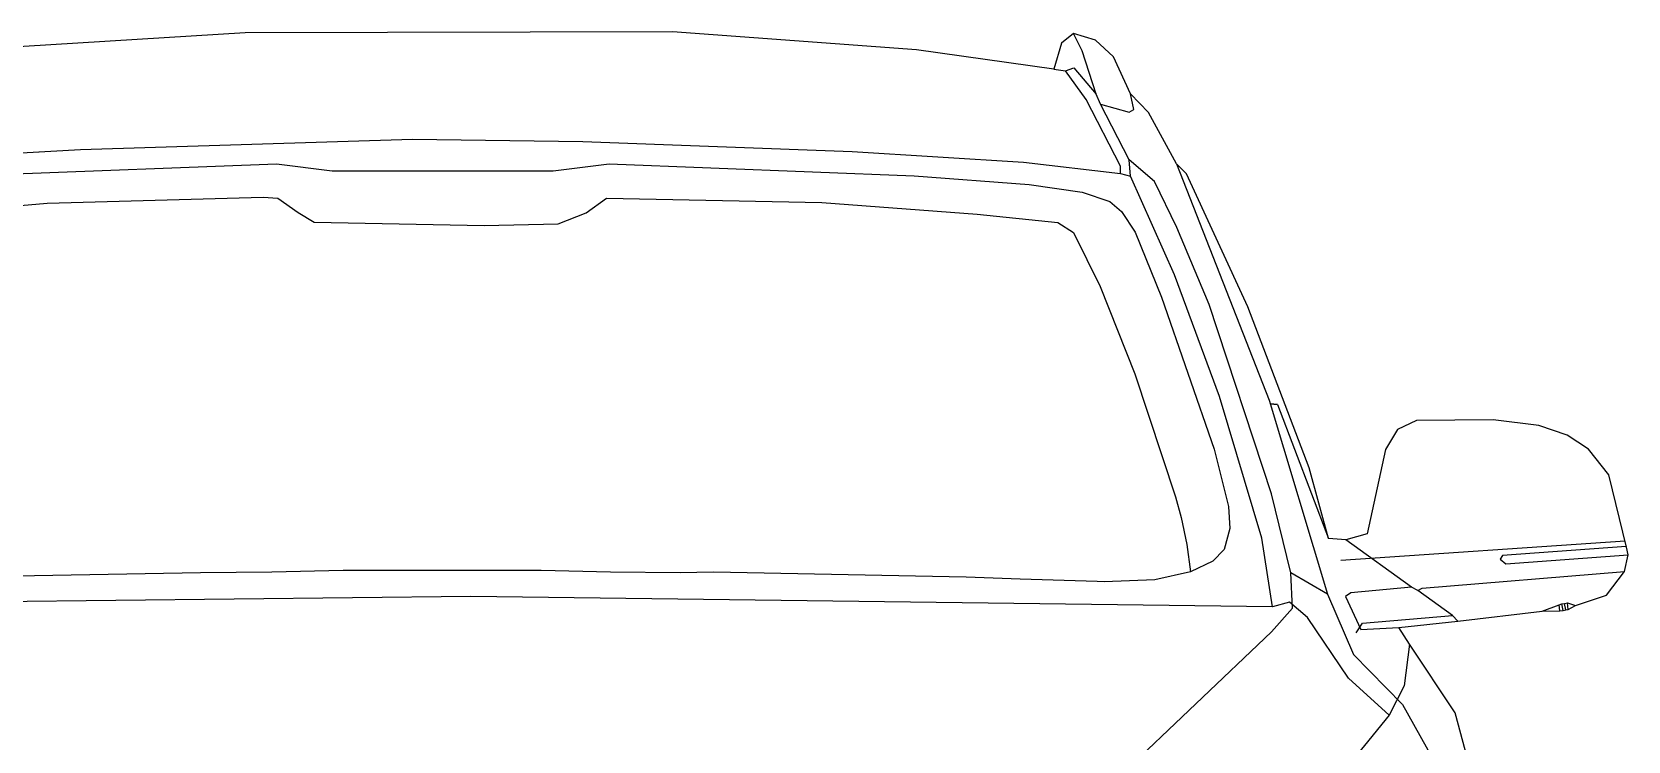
# Model space of a CAD drawing. Header units: inches. Extents: x 7915 to 10666, y -851 to 1175.
# Drawn here: x 9607.5 to 9659.5, y 714.3 to 737.4 of the extents above; entities that cross this region are included whole.
import ezdxf

# ---------------------------------------------------------------- set-up
doc = ezdxf.new("R2010")
doc.units = ezdxf.units.IN
doc.header["$LTSCALE"] = 10
doc.header["$MEASUREMENT"] = 0
doc.layers.add('CAR1', color=250, linetype='Continuous')
doc.layers.add('WALL', color=4, linetype='Continuous')

# ---------------------------------------------------------------- blocks, each defined once
blk = doc.blocks.new('A$C05ee71f7')
blk.add_wipeout([(57.797, 59.508), (58.053, 60.35), (58.439, 60.671), (59.152, 60.45), (59.737, 59.908), (60.293, 58.71), (60.878, 58.096), (61.791, 56.427), (62.119, 56.099), (64.116, 51.777), (64.116, 51.777), (66.112, 46.528), (66.74, 44.232), (67.311, 44.189), (67.999, 44.386), (68.594, 47.127), (68.994, 47.784), (69.607, 48.069), (72.103, 48.097), (73.587, 47.912), (74.514, 47.598), (75.213, 47.142), (75.869, 46.3), (75.869, 46.3), (76.445, 43.95), (76.382, 43.162), (75.798, 42.392), (74.785, 42.05), (74.542, 41.921), (74.271, 41.878), (73.701, 41.864), (69.037, 41.336), (70.862, 38.555), (71.268, 37.056), (72.175, 37.086), (72.488, 36.915), (72.588, 36.044), (72.66, 35.089), (71.804, 34.675), (72.331, 32.521), (72.474, 31.822), (72.488, 29.512), (72.574, 26.459), (72.331, 24.748), (72.389, 1.797), (72.16, 0.827), (71.59, 0), (63.545, 0), (62.96, 0.884), (62.746, 1.954), (62.746, 7.474), (58.781, 7.431), (58.324, 7.702), (58.318, 8.615), (17.43, 8.615), (17.473, 7.702), (17.031, 7.431), (13.151, 7.46), (13.151, 1.797), (12.923, 0.827), (12.352, 0), (4.322, 0), (3.68, 0.998), (3.509, 1.968), (3.552, 24.662), (3.409, 29.141), (3.409, 29.141), (3.295, 29.426), (3.195, 31.223), (3.366, 31.879), (3.48, 32.536), (3.994, 34.647), (3.138, 35.103), (3.209, 36.044), (3.224, 36.715), (3.537, 37.071), (4.536, 37.029), (4.935, 38.541), (6.419, 40.794), (6.747, 41.308), (4.992, 41.436), (2.61, 41.836), (0.785, 42.321), (0.1, 43.062), (0, 43.661), (0, 43.961), (0.628, 46.143), (1.269, 47.156), (1.983, 47.712), (2.953, 47.983), (4.251, 48.097), (6.362, 48.04), (7.16, 47.769), (7.446, 47.27), (7.774, 44.546), (8.202, 44.161), (9.1, 44.36), (9.985, 47.07), (11.425, 51.164), (13.665, 56.071), (14.021, 56.413), (14.934, 58.11), (15.519, 58.724), (15.961, 59.737), (16.632, 60.435), (17.402, 60.664), (17.73, 60.378), (17.987, 59.508), (22.494, 60.136), (31.466, 60.692), (45.387, 60.721), (53.332, 60.136)]).dxf.layer = 'CAR1'
at = {"layer": 'CAR1'}
for p, q in [((58.724, 60.107), (58.439, 60.671)), ((59.18, 58.695), (58.724, 60.107)), ((57.797, 59.508), (58.182, 59.451)), ((58.182, 59.451), (58.453, 59.551)), ((58.852, 58.524), (58.182, 59.451)), ((58.453, 59.551), (59.18, 58.695)), ((59.965, 56.356), (58.852, 58.524)), ((59.323, 58.367), (59.18, 58.695)), ((59.323, 58.367), (60.25, 58.11)), ((60.25, 56.556), (59.323, 58.367)), ((60.407, 58.196), (60.293, 58.71)), ((60.25, 58.11), (60.407, 58.196)), ((26.103, 56.898), (36.915, 57.226)), ((36.915, 57.226), (42.463, 57.155)), ((19.541, 56.527), (26.103, 56.898)), ((42.463, 57.155), (51.235, 56.827)), ((51.235, 56.827), (56.812, 56.484)), ((23.079, 56.071), (32.493, 56.427)), ((32.493, 56.427), (34.304, 56.199)), ((34.304, 56.199), (41.493, 56.199)), ((41.493, 56.199), (43.319, 56.427)), ((43.319, 56.427), (53.247, 56.042)), ((56.812, 56.484), (59.965, 56.114)), ((59.965, 56.114), (59.965, 56.356)), ((60.293, 56.028), (60.25, 56.556)), ((61.077, 55.857), (60.25, 56.556)), ((61.791, 56.427), (64.814, 48.739)), ((53.247, 56.042), (56.998, 55.757)), ((56.998, 55.757), (58.724, 55.5)), ((59.965, 56.114), (60.293, 56.028)), ((61.733, 52.819), (60.293, 56.028)), ((61.805, 54.359), (61.077, 55.857)), ((17.83, 54.516), (25.019, 55.144)), ((25.019, 55.144), (32.051, 55.343)), ((32.051, 55.343), (32.536, 55.315)), ((32.536, 55.315), (33.192, 54.844)), ((42.577, 54.83), (43.233, 55.315)), ((43.233, 55.315), (50.251, 55.172)), ((50.251, 55.172), (55.301, 54.787)), ((58.724, 55.5), (59.622, 55.201)), ((59.622, 55.201), (60.008, 54.873)), ((33.192, 54.844), (33.719, 54.53)), ((41.664, 54.473), (42.577, 54.83)), ((55.301, 54.787), (57.925, 54.516)), ((60.008, 54.873), (60.45, 54.202)), ((33.719, 54.53), (39.254, 54.416)), ((39.254, 54.416), (41.664, 54.473)), ((57.925, 54.516), (58.439, 54.188)), ((58.439, 54.188), (59.309, 52.434)), ((60.45, 54.202), (61.306, 52.091)), ((62.86, 51.849), (61.805, 54.359)), ((63.188, 48.853), (61.733, 52.819)), ((59.309, 52.434), (60.435, 49.595)), ((61.306, 52.091), (63.017, 47.142)), ((64.886, 45.687), (62.86, 51.849)), ((60.435, 49.595), (61.762, 45.587)), ((64.572, 44.246), (63.188, 48.853)), ((64.814, 48.739), (66.712, 42.42)), ((65.085, 48.597), (64.843, 48.618)), ((64.843, 48.618), (65.085, 48.597)), ((65.085, 48.597), (66.74, 44.232)), ((63.017, 47.142), (63.488, 45.273)), ((61.762, 45.587), (61.947, 44.917)), ((63.488, 45.273), (63.531, 44.56)), ((65.513, 43.119), (64.886, 45.687)), ((61.947, 44.917), (62.133, 44.032)), ((63.531, 44.56), (63.345, 43.875)), ((64.914, 42.007), (64.572, 44.246)), ((69.45, 42.649), (67.311, 44.189)), ((62.133, 44.032), (62.247, 43.148)), ((63.345, 43.875), (62.974, 43.49)), ((76.397, 44.146), (67.139, 43.519)), ((72.403, 43.676), (72.331, 43.561)), ((76.439, 43.975), (72.403, 43.676)), ((72.517, 43.405), (76.496, 43.704)), ((34.661, 43.191), (32.336, 43.134)), ((41.108, 43.191), (34.661, 43.191)), ((43.362, 43.134), (41.108, 43.191)), ((62.247, 43.148), (61.092, 42.891)), ((62.974, 43.49), (62.247, 43.148)), ((69.792, 42.62), (76.382, 43.162)), ((72.331, 43.561), (72.517, 43.405)), ((30.011, 43.119), (17.273, 42.877)), ((32.336, 43.134), (30.011, 43.119)), ((45.63, 43.119), (43.362, 43.134)), ((46.714, 43.134), (45.63, 43.119)), ((54.944, 42.977), (46.714, 43.134)), ((56.698, 42.905), (54.944, 42.977)), ((59.209, 42.834), (56.698, 42.905)), ((59.437, 42.82), (59.209, 42.834)), ((61.092, 42.891), (59.437, 42.82)), ((66.712, 42.42), (65.513, 43.119)), ((65.57, 41.964), (65.513, 43.119)), ((69.45, 42.649), (67.468, 42.463)), ((69.65, 42.534), (69.45, 42.649)), ((69.65, 42.534), (69.792, 42.62)), ((38.812, 42.349), (10.898, 42.021)), ((64.914, 42.007), (38.812, 42.349)), ((65.471, 42.164), (64.914, 42.007)), ((66.055, 41.664), (65.471, 42.164)), ((66.712, 42.42), (67.553, 40.452)), ((67.468, 42.463), (67.296, 42.349)), ((67.296, 42.349), (67.796, 41.265)), ((70.777, 41.721), (69.65, 42.534)), ((74.257, 42.078), (74.343, 42.107)), ((74.343, 42.107), (74.428, 42.121)), ((74.385, 41.893), (74.343, 42.107)), ((74.428, 42.121), (74.528, 42.135)), ((74.471, 41.907), (74.428, 42.121)), ((74.542, 41.921), (74.528, 42.135)), ((74.528, 42.135), (74.785, 42.05)), ((64.886, 41.194), (65.57, 41.964)), ((67.396, 39.682), (66.055, 41.664)), ((67.853, 41.479), (70.777, 41.721)), ((70.948, 41.536), (70.777, 41.721)), ((73.701, 41.864), (74.257, 42.078)), ((74.271, 41.878), (74.257, 42.078)), ((59.893, 36.444), (64.886, 41.194)), ((67.639, 41.165), (67.853, 41.479)), ((67.796, 41.265), (69.037, 41.336)), ((69.379, 40.794), (69.208, 39.439)), ((67.553, 40.452), (69.151, 38.826)), ((68.723, 38.484), (67.396, 39.682)), ((69.208, 39.439), (68.723, 38.484)), ((68.723, 38.484), (66.041, 35.203)), ((69.151, 38.826), (70.335, 36.715))]:
    blk.add_line(p, q, dxfattribs=at)
blk.add_lwpolyline([(71.276, 37.029), (70.862, 38.555), (69.379, 40.794), (69.037, 41.336), (70.948, 41.536), (73.701, 41.864), (74.271, 41.878), (74.385, 41.893), (74.471, 41.907), (74.542, 41.921), (74.785, 42.05), (75.798, 42.392), (76.382, 43.162), (76.496, 43.704), (76.445, 43.95), (75.869, 46.3), (75.213, 47.142), (74.514, 47.598), (73.587, 47.912), (72.103, 48.097), (69.607, 48.069), (68.994, 47.784), (68.594, 47.127), (67.999, 44.386), (67.311, 44.189), (66.74, 44.232), (66.112, 46.528), (64.116, 51.777), (62.119, 56.099), (61.791, 56.427), (60.878, 58.096), (60.293, 58.71), (59.737, 59.908), (59.152, 60.45), (58.439, 60.671), (58.053, 60.35), (57.797, 59.508), (53.332, 60.136), (45.387, 60.721), (31.466, 60.692), (22.494, 60.136)], dxfattribs=at)

msp = doc.modelspace()

# ---------------------------------------------------------------- block references
at = {"layer": 'WALL'}
msp.add_blockref('A$C05ee71f7', (9583.01822, 676.69404), dxfattribs=at)

doc.saveas('drawing.dxf')
